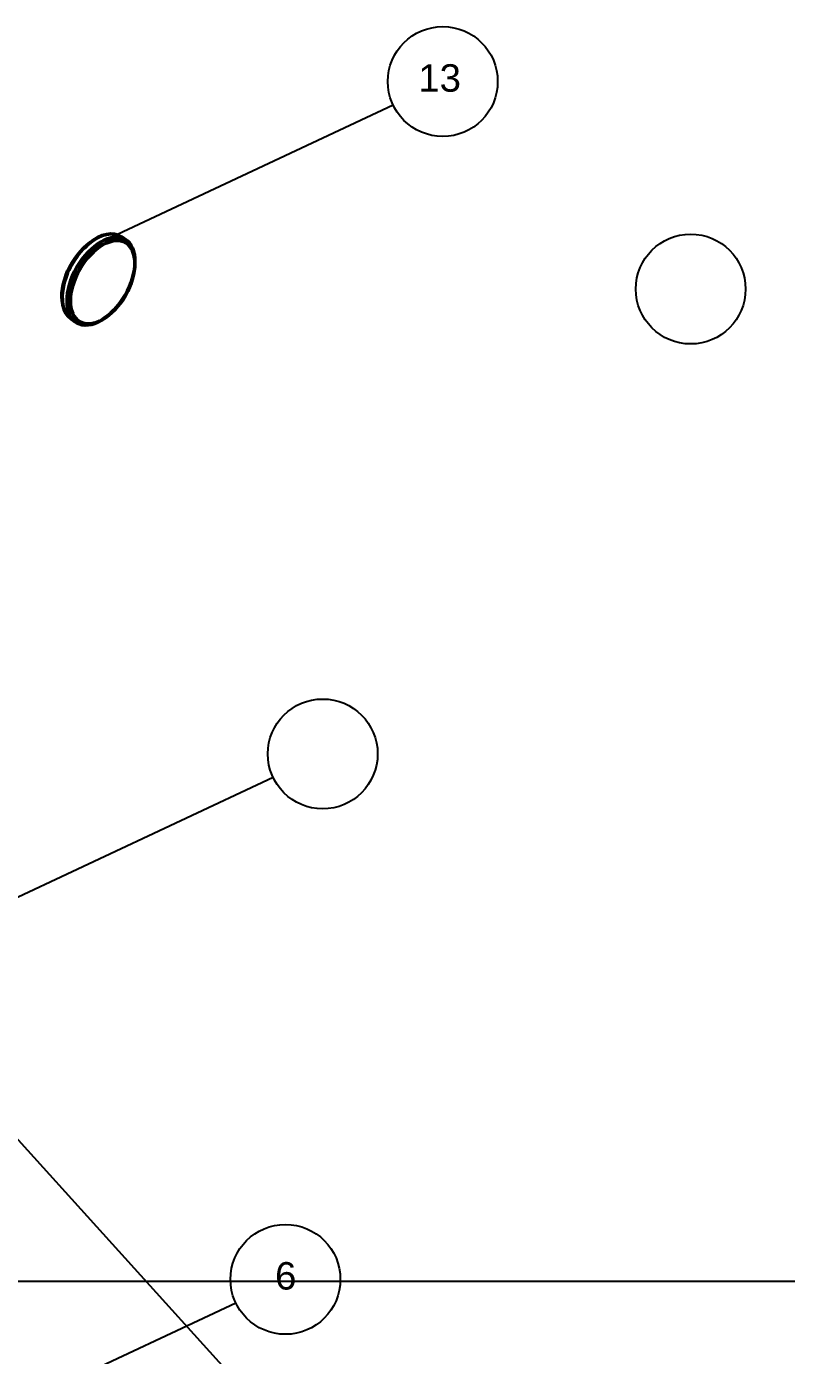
# Model space of a CAD drawing. Header units: inches. Extents: x 632 to 5727, y -9589 to -3994.
# Drawn here: x 849 to 959.7, y -4671.5 to -4478 of the extents above; entities that cross this region are included whole.
import ezdxf

# ---------------------------------------------------------------- set-up
doc = ezdxf.new("R2010")
doc.units = ezdxf.units.IN
doc.header["$MEASUREMENT"] = 0
doc.layers.add('visible line', color=7, linetype='Continuous', lineweight=50, plot=False)
doc.styles.get("Standard").update_dxf_attribs({"font": 'arial.ttf'})

msp = doc.modelspace()

# ---------------------------------------------------------------- linework, layer by layer
at = {"color": 2}
for p, q in [((859.84028, -4509.38779, -13090.37079), (902.39333, -4489.43188, -13090.37079)), ((798.61867, -4585.88039, -12606.65004), (939.10246, -4741.04892, 45.10527)), ((835.10634, -4610.6983, -12606.65004), (884.90246, -4587.34564, -12606.65004)), ((805.45977, -4698.56105, -11112.20875), (879.46695, -4663.85424, -11112.20875))]:
    msp.add_line(p, q, dxfattribs=at)
msp.add_lwpolyline([(1227.05387, -5080.73081), (632.05387, -5080.73081), (632.05387, -4660.73081), (1227.05387, -4660.73081), (1227.05387, -5080.73081)])
for centre in [(909.6364, -4486.03513, -13090.37079), (945.76397, -4516.25171, -12606.65004), (892.14553, -4583.94889, -12606.65004), (886.71002, -4660.45749, -11112.20875)]:
    msp.add_circle(centre, 8, dxfattribs=at)
at = {"layer": 'visible line'}
for p, q in [((862.8056, -4508.65816, -13090.37079), (863.49745, -4509.14095, -13090.37079)), ((855.47511, -4520.56922, -13090.37079), (856.17209, -4521.05556, -13090.37079))]:
    msp.add_line(p, q, dxfattribs=at)
for centre, major_axis, start_param, end_param in [((859.13734, -4514.6116, -13090.37079), (-3.49927, -6.06092), 3.092054869, 6.235458466), ((858.84179, -4514.54482, -13090.37079), (-3.32431, -5.75787), 4.049441982, 5.730523736)]:
    msp.add_ellipse(centre, major_axis=major_axis, ratio=0.577350269, start_param=start_param, end_param=end_param, dxfattribs=at)
for centre, major_axis in [((859.84028, -4515.10207, -13090.37079), (-3.49927, -6.06092)), ((860.07897, -4515.25911, -13090.37079), (-3.32431, -5.75787))]:
    msp.add_ellipse(centre, major_axis=major_axis, ratio=0.577350269, dxfattribs=at)

# ---------------------------------------------------------------- texts
at = {"color": 2, "char_height": 4, "attachment_point": 1}
for s, insert in [('\\pxqc;{\\C0;13}', (880.72701, -4483.51876, -13090.37079)), ('\\pxqc;{\\C0;6}', (858.30063, -4657.94112, -11112.20875))]:
    msp.add_mtext_dynamic_manual_height_columns(s, width=56.9093934, gutter_width=25, heights=[2.28621], dxfattribs=dict(at, insert=insert))

doc.saveas('drawing.dxf')
